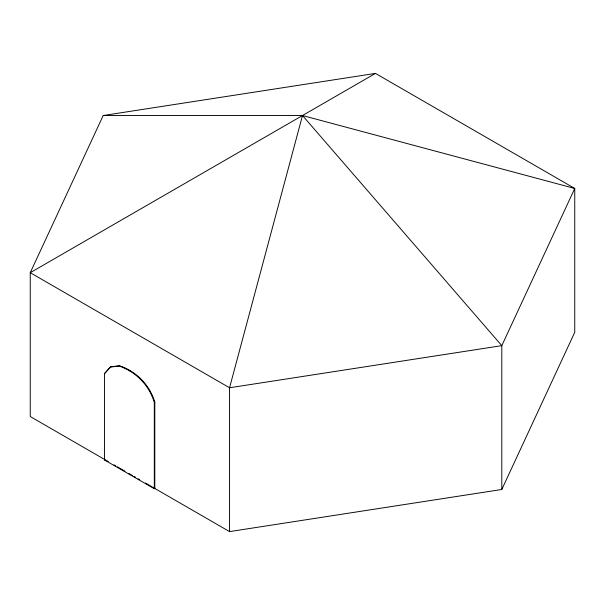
<?xml version="1.0" encoding="UTF-8"?>
<svg xmlns="http://www.w3.org/2000/svg" width="605" height="605" viewBox="0 0 605 605"><rect width="100%" height="100%" fill="white"/><g stroke="black" fill="none" stroke-linecap="round" stroke-linejoin="round"><path stroke-width="0.91" d="M152.77 487.267L229.552 531.598L501.802 489.483L574.75 332.296L574.75 188.465L375.448 73.402L103.198 115.517L30.25 272.704L30.25 416.535L106.215 460.39M104.491 373.671L110.239 367.069L119.109 366.04C135.959 371.803 149.238 385.309 154.313 402.438L154.313 488.734L154.812 488.447L154.812 402.151C149.737 385.022 136.458 371.515 119.608 365.753L110.738 366.781L104.491 373.671L104.491 459.974L154.313 488.734M375.448 73.402L30.25 272.704L229.552 387.767L501.802 345.652L574.75 188.465L302.5 115.517L103.198 115.517M129.402 370.797L129.901 370.51M154.313 402.438L154.812 402.151M104.491 459.974L104.99 459.687M106.624 460.624L108.257 461.57M113.974 464.867L115.608 465.812M117.241 466.757L120.917 468.883M121.325 469.117L125.001 471.234M128.676 473.36L132.351 475.485M133.985 476.422L135.618 477.368M138.069 478.782L139.702 479.727M145.419 483.024L147.053 483.97M147.461 484.204L152.362 487.033M501.802 489.483L501.802 345.652L302.5 115.517L229.552 387.767L229.552 531.598"/></g></svg>
